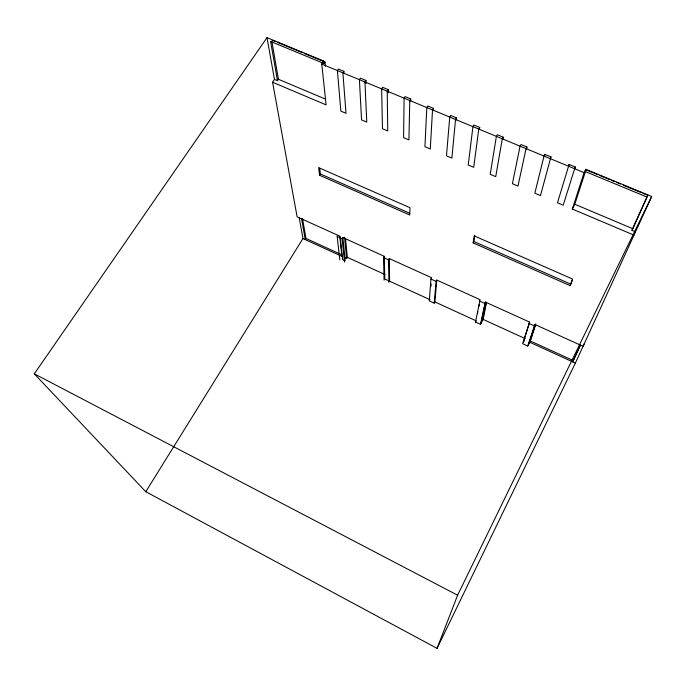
<?xml version="1.0" encoding="UTF-8"?>
<svg xmlns="http://www.w3.org/2000/svg" width="686" height="686" viewBox="0 0 686 686"><rect width="100%" height="100%" fill="white"/><g stroke="black" fill="none" stroke-linecap="round" stroke-linejoin="round"><path stroke-width="1.03" d="M410.674 101.074L410.717 98.938L405.066 96.606L404.105 98.167L403.591 137.663L408.907 139.918L409.765 100.508L410.717 98.938M433.346 110.463L433.475 108.345L427.764 105.987L426.812 107.565L424.926 146.693L430.285 148.965L432.523 109.923L433.475 108.345M388.893 282.375L388.576 259.822L389.305 258.579L431.648 277.744L430.937 279.013L429.307 300.905L434.212 303.152L434.89 301.926L436.785 280.077L480.071 299.671L475.492 322.068L480.5 324.367L483.133 319.384L486.58 302.209M431.014 286.105L431.168 284.013M434.212 303.152L436.073 281.346L436.785 280.077M456.267 119.947L456.464 117.855L450.693 115.462L449.759 117.057L446.466 155.808L451.885 158.097L455.53 119.45L456.464 117.855M479.428 129.534L479.711 127.459L473.872 125.049L472.946 126.653L468.221 165.009L473.7 167.324L478.785 129.071L479.711 127.459M473.143 242.913L474.206 235.89L572.553 279.031L570.109 285.616L473.143 242.913L473.915 241.515L474.832 235.478M502.829 139.275L503.198 137.166L497.299 134.73L496.39 136.351L490.207 174.313L495.729 176.654L502.289 138.795L503.198 137.166M477.456 313.776L477.833 311.761M478.768 306.728L479.137 304.713M480.5 324.367L485.328 302.054L529.601 322.094L523.315 342.425L524.601 339.896M481.16 323.123L485.328 302.054M482.472 320.628L486.1 302.483M526.496 149.068L526.942 146.984L520.983 144.523L520.074 146.161L512.408 183.702L517.99 186.069L526.042 148.622L526.942 146.984M544.41 156.485L544.924 154.419L550.944 156.905L550.412 158.963M568.523 166.458L569.123 164.417L575.211 166.938L574.585 168.97M529.601 322.094L522.672 343.695L527.783 346.036L530.355 340.968L535.723 324.452M527.783 346.036L534.977 324.529L583.006 346.276L584.318 343.592M528.426 344.775L534.977 324.529M633.915 235.109L572.321 209.05L584.095 172.649L585.844 169.288L651.7 196.479L575.374 363.108L437.051 648.364L145.784 491.716L34.3 373.819L267 37.636L323.749 61.071L324.006 63.524L270.61 41.452L277.47 80.674L274.477 79.413L267 37.636M535.655 323.921L529.712 342.228L575.374 363.108M635.51 231.834L631.978 230.342L646.958 197.054L585.132 171.491L585.844 169.288M572.321 209.05L574.799 204.256L585.998 169.819L585.132 171.491M570.109 285.616L572.587 279.451M437.051 648.364L457.605 595.225L651.7 196.479M580.313 345.135L572.759 361.916L580.545 344.741M631.978 230.342L647.37 196.299M575.211 166.938L563.189 205.191L557.486 202.782L569.123 164.417M475.492 322.068L476.153 320.825L434.89 301.926M550.944 156.905L540.474 195.579L534.831 193.195L544.024 156.065L544.924 154.419M384.091 280.18L383.551 257.542L384.28 256.307L342.854 237.545L342.117 238.771L344.518 262.043M344.749 257.653L346.627 258.511L347.33 257.336L345.478 238.153M339.819 259.883L337.195 236.541L337.932 235.324M302.517 218.542L305.965 238.436L305.244 239.585L302.946 238.539L299.199 217.599M145.784 491.716L302.946 238.539M388.207 89.634L387.238 91.187L387.736 130.957L382.471 128.728L381.648 88.871L382.617 87.319L388.207 89.634L388.242 92.782M319.59 175.282L318.587 167.607L409.962 207.704L409.774 215.001L319.59 175.282L320.413 173.97L319.667 168.207M365.921 80.425L364.943 81.96L366.77 122.091L361.556 119.887L359.413 79.67L360.39 78.135L365.921 80.425L366.067 83.598M343.875 71.31L342.889 72.827L346.01 113.301L340.848 111.123L337.409 70.564L338.395 69.046L343.875 71.31L344.038 73.445M324.006 63.524L324.993 62.023L304.241 53.457M274.477 79.413L272.565 82.234L326.107 104.889L321.76 64.09L323.749 61.071M277.47 80.674L278.422 79.259L271.802 41.014M272.608 40.388L275.575 41.614M277.547 42.429L302.26 52.633M586.976 170.222L597.772 174.681M599.727 175.487L609.537 179.543M611.5 180.349L614.442 181.567M616.405 182.382L620.333 184.002M623.274 185.211L640.93 192.509M642.893 193.315L647.798 195.347M321.76 64.09L584.095 172.649M278.422 79.259L325.027 98.921M574.799 204.256L632.775 228.712M320.413 173.97L409.585 213.209M473.915 241.515L570.829 284.167M337.195 236.541L342.117 238.771M383.551 257.542L388.576 259.822M430.937 279.013L436.073 281.346M479.385 300.965L484.642 303.349M528.932 323.415L534.3 325.85M305.965 238.436L341.671 254.746M347.33 257.336L384.932 274.511M483.133 319.384L525.244 338.627M530.355 340.968L573.393 360.63M429.985 299.679L384.786 278.979L384.28 256.307M34.3 373.819L457.605 595.225M272.565 82.234L297.132 216.853L340.119 236.31L342.606 259.668L345.221 260.86L342.854 237.545M301.591 218.688L305.244 239.585L341.937 256.358L339.853 236.97M324.993 62.023L325.421 66.19M344.535 237.236L346.627 258.511M389.305 258.579L389.588 281.183"/></g></svg>
